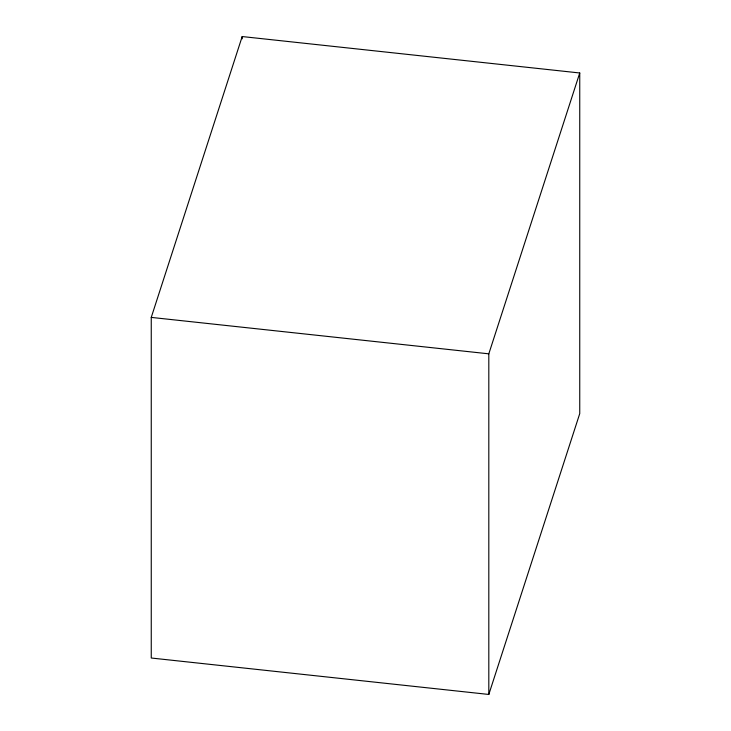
<?xml version="1.0" encoding="UTF-8"?>
<svg xmlns="http://www.w3.org/2000/svg" width="731" height="731" viewBox="0 0 731 731"><rect width="100%" height="100%" fill="white"/><g stroke="black" fill="none" stroke-linecap="round" stroke-linejoin="round"><path stroke-width="1.1" d="M151.253 317.4L242.189 36.55L579.747 72.981L579.747 413.6L488.811 694.45L151.253 658.019L151.253 317.4L488.811 353.831L579.747 72.981M488.811 353.831L488.811 694.45M242.189 36.55L242.189 38.825"/></g></svg>
